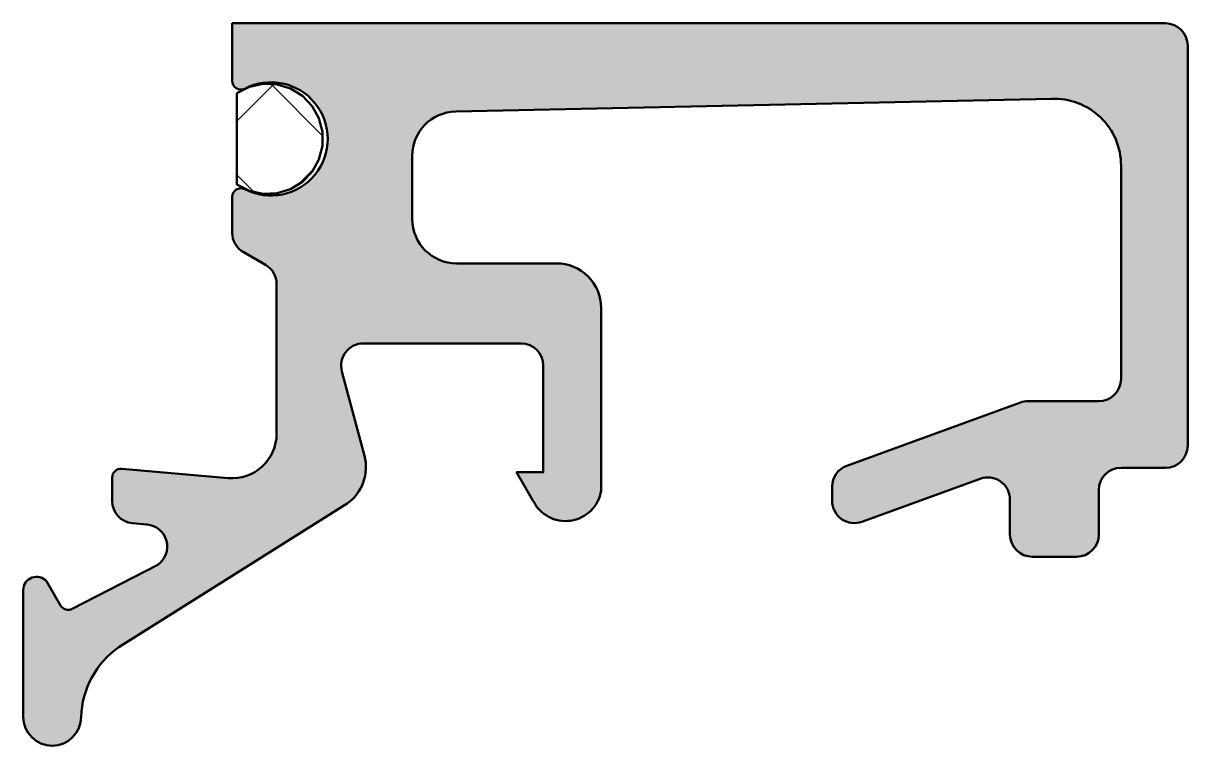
# Model space of a CAD drawing. Extents: x -4.2 to 22, y -16.3 to 0.
import ezdxf

# ---------------------------------------------------------------- set-up
doc = ezdxf.new("R2010")
doc.units = 0
for name, color, linetype, lineweight in [('0S-Alu contour', 7, 'Continuous', 50), ('0S-Alu hatch', 252, 'Continuous', 25), ('0S-EPDM contour', 22, 'Continuous', 50), ('0S-EPDM hatch', 25, 'Continuous', 25)]:
    doc.layers.add(name, color=color, linetype=linetype, lineweight=lineweight)

# ---------------------------------------------------------------- blocks, each defined once
blk = doc.blocks.new('346880__B5F10664_A734_4D5B_9C1B_0C9535CEA632_')
at = {"layer": '0S-Alu hatch'}
h = blk.add_hatch(color=256, dxfattribs=at)
edge = h.paths.add_edge_path()
edge.add_line((0.4999877929687498, 0), (0.4999877929687498, -1.290737222577457))
edge.add_arc((0.6999877929687508, -1.290737222577458), 0.2000000000000011, 180, 294.6660102741347)
edge.add_ellipse((1.375205451974824, -2.600356069073838), major_axis=(-1.273678121668832, 0), ratio=1, start_angle=62.31560148652511, end_angle=297.68439851347483, ccw=False)
edge.add_arc((0.69998779296875, -3.909974915570217), 0.2000000000000002, 65.33398972586541, 180)
edge.add_line((0.4999877929687497, -3.909974915570217), (0.4999877929687498, -4.711324952221549))
edge.add_arc((0.9999877929687507, -4.711324952221549), 0.5000000000000009, 180, 239.9999968464743)
edge.add_line((0.7499877691359889, -5.144337640353917), (1.249964928637397, -5.432999624671977))
edge.add_ellipse((0.9999649048046341, -5.866012312804347), major_axis=(-0.5000000000000027, 0), ratio=1, start_angle=179.9993507647855, end_angle=239.9999968464743, ccw=False)
edge.add_line((1.499964904772536, -5.866017978450402), (1.499926757812499, -9.232531547546387))
edge.add_ellipse((0.499924981828166, -9.232515613304592), major_axis=(-1.000001776111283, 0), ratio=1, start_angle=85.0006277419559, end_angle=179.9990870368812, ccw=False)
edge.add_line((0.4127799987792969, -10.2287130355835), (-1.982610767601611, -10.01935552942478))
edge.add_arc((-2.0000244140625, -10.21859599950286), 0.1999999999999997, 85.00503311231056, 180)
edge.add_line((-2.2000244140625, -10.21859599950286), (-2.2000244140625, -10.74800109863281))
edge.add_arc((-1.699797783857659, -10.74771973666594), 0.5002267093335248, 180.0322270957771, 264.9269454661853)
edge.add_line((-1.74403076171875, -11.24598693847656), (-1.41798095703125, -11.27378845214844))
edge.add_ellipse((-1.46303039440668, -11.77244615746848), major_axis=(-0.500688484871478, 0), ratio=1, start_angle=125.11844887916939, end_angle=264.83783217863635, ccw=False)
edge.add_line((-1.175000000000001, -12.18199157714844), (-3.096929368536486, -13.17182289773955))
edge.add_ellipse((-3.188502151874429, -12.99401843955095), major_axis=(-0.2000000000000001, 0), ratio=1, start_angle=30.020741905010027, end_angle=117.2493556186974, ccw=False)
edge.add_line((-3.361671019828897, -13.09408113575372), (-3.675457763671875, -12.55104064941406))
edge.add_arc((-3.900010767240036, -12.74999827531238), 0.3000136468805699, 41.54146690408472, 179.9988723353284)
edge.add_line((-4.200024414062499, -12.74999237060538), (-4.2000244140625, -15.59998321533203))
edge.add_arc((-3.550015258789064, -15.59998321533203), 0.6500091552734362, 180, 360)
edge.add_ellipse((-0.9014782182215983, -15.66909095802394), major_axis=(-1.999722377830931, 0), ratio=1, start_angle=304.9488587633132, end_angle=358.0195398063549, ccw=False)
edge.add_line((-2.047009277343751, -14.02999114990234), (3.0843994140625, -10.8024673461914))
edge.add_arc((2.511289498115227, -9.98378438575195), 0.9993481702945196, 304.9935158671626, 374.9333375073975)
edge.add_line((3.476885986328124, -9.72625732421875), (2.969378662109374, -7.828895568847654))
edge.add_ellipse((3.450908481587203, -7.698792195615002), major_axis=(-0.498796406134672, 0), ratio=1, start_angle=-90.12350176148487, end_angle=15.119591555911597, ccw=False)
edge.add_line((3.451983642578124, -7.199996948242187), (6.999983978271483, -7.199996948242187))
edge.add_ellipse((6.999977434710303, -7.700003491803367), major_axis=(-0.5000065436039977, 0), ratio=1, start_angle=180.0007498271605, end_angle=269.99925017293594, ccw=False)
edge.add_line((7.499983978271483, -7.699996948241347), (7.499983978271483, -10.09999084472656))
edge.add_line((7.499983978271483, -10.09999084472656), (6.899947357177733, -10.09999084472656))
edge.add_line((6.899947357177733, -10.09999084472656), (7.268599700927731, -10.73118591308594))
edge.add_arc((8.000898569347772, -10.38822061161079), 0.8086326920828804, 205.0956012350918, 351.1812278106961)
edge.add_line((8.799971771240235, -10.51219177246093), (8.799971771240234, -6.400001525878906))
edge.add_arc((7.800008744933901, -6.39996455218524), 0.9999630269898847, 359.9978814849474, 450.0021185149286)
edge.add_line((7.799971771240231, -5.400001525878908), (5.549987030029297, -5.400001525878906))
edge.add_ellipse((5.54998792858606, -4.400000627322144), major_axis=(-1.000000898557165, 0), ratio=1, start_angle=-5.148191371517896e-05, end_angle=89.99994851653611, ccw=False)
edge.add_line((4.549987030029297, -4.399999728792436), (4.549987030029296, -2.983889818191527))
edge.add_ellipse((5.549986404992985, -2.983889011253194), major_axis=(-0.9999993749640148, 0), ratio=1, start_angle=-88.7858097492304, end_angle=4.6237971901064157e-05, ccw=False)
edge.add_line((5.528796386718747, -1.984114170074462), (18.93296737670898, -1.700000762939453))
edge.add_ellipse((18.99999285699651, -3.198493731242579), major_axis=(-1.499991196994731, 0), ratio=1, start_angle=180.0182053017796, end_angle=272.56105252305514, ccw=False)
edge.add_line((20.49998397827148, -3.198017120361629), (20.49998397827148, -7.999999999999996))
edge.add_ellipse((19.99996066031387, -7.999976682042394), major_axis=(-0.5000233185013075, 0), ratio=1, start_angle=90.00267191650647, end_angle=179.9973280833525, ccw=False)
edge.add_line((19.99998397827148, -8.5), (18.40756820360208, -8.5))
edge.add_arc((18.40756820360208, -8.999999999999986), 0.4999999999999849, 90, 110.0100455417979)
edge.add_line((18.23647575745777, -8.53018367964453), (14.32889153212716, -9.95320394237386))
edge.add_arc((14.49998397827148, -10.42302026272933), 0.5000000000000016, 110.0100455417976, 180)
edge.add_line((13.99998397827148, -10.42302026272933), (13.99998397827148, -10.74199676513672))
edge.add_arc((14.50022427409235, -10.74181237700646), 0.5002403298035158, 180.021119172644, 289.9619687989032)
edge.add_line((14.67100448608398, -11.21199798583984), (17.32902450561524, -10.24413299560547))
edge.add_ellipse((17.49985728947808, -10.71417862938089), major_axis=(-0.5001267218152479, 0), ratio=1, start_angle=180.020820842644, end_angle=289.973104310026, ccw=False)
edge.add_line((17.99998397827148, -10.71399688720688), (17.99998397827148, -11.5))
edge.add_arc((18.50000729622909, -11.49997668204239), 0.5000233185013075, 180.0026719166476, 269.9973280834939)
edge.add_line((18.49998397827148, -12), (19.49998397827148, -12))
edge.add_arc((19.49996066031388, -11.4999766820424), 0.5000233185013004, 270.0026719165053, 359.9973280836252)
edge.add_line((19.99998397827148, -11.49999999999886), (19.99998397827148, -10.5))
edge.add_ellipse((20.49999802719612, -10.50001404892463), major_axis=(-0.5000140491220038, 0), ratio=1, start_angle=270.00160984294325, end_angle=359.9983901568686, ccw=False)
edge.add_line((20.49998397827148, -10), (21.49998397827149, -10))
edge.add_arc((21.49996066031388, -9.499976682042394), 0.5000233185013075, 270.0026719165061, 359.9973280836252)
edge.add_line((21.99998397827148, -9.499999999998854), (21.99998397827148, -0.5))
edge.add_arc((21.4999774347103, -0.5000065435611813), 0.5000065436039987, 0.0007498271605119, 89.9992501729354)
edge.add_line((21.49998397827149, -4e-16), (0.4999877929687493, 0))
at = {"layer": '0S-Alu contour', "color": 7}
for points in [[(0.4999877929687498, 0), (0.4999877929687498, -1.290737222577457)], [(21.49998397827149, -4e-16), (0.4999877929687498, 0)], [(21.99998397827148, -9.499999999998854), (21.99998397827148, -0.5)], [(5.528796386718747, -1.984114170074462), (18.93296737670898, -1.700000762939453)], [(4.549987030029297, -4.399999728792436), (4.549987030029296, -2.983889818191527)], [(20.49998397827148, -3.198017120361629), (20.49998397827148, -7.999999999999996)], [(0.4999877929687497, -3.909974915570217), (0.4999877929687498, -4.711324952221549)], [(0.7499877691359889, -5.144337640353917), (1.249964928637397, -5.432999624671977)], [(7.799971771240231, -5.400001525878908), (5.549987030029297, -5.400001525878906)], [(1.499964904772536, -5.866017978450402), (1.499926757812499, -9.232531547546387)], [(8.799971771240235, -10.51219177246093), (8.799971771240234, -6.400001525878906)], [(3.451983642578124, -7.199996948242187), (6.999983978271483, -7.199996948242187)], [(3.476885986328124, -9.72625732421875), (2.969378662109374, -7.828895568847654)], [(7.499983978271483, -7.699996948241347), (7.499983978271483, -10.09999084472656), (6.899947357177733, -10.09999084472656), (7.268599700927731, -10.73118591308594)], [(18.23647575745777, -8.53018367964453), (14.32889153212716, -9.95320394237386)], [(19.99998397827148, -8.5), (18.40756820360208, -8.5)], [(0.4127799987792969, -10.2287130355835), (-1.982610767601611, -10.01935552942478)], [(20.49998397827148, -10), (21.49998397827149, -10)], [(-2.2000244140625, -10.21859599950286), (-2.2000244140625, -10.74800109863281)], [(13.99998397827148, -10.42302026272933), (13.99998397827148, -10.74199676513672)], [(14.67100448608398, -11.21199798583984), (17.32902450561524, -10.24413299560547)], [(17.99998397827148, -10.71399688720688), (17.99998397827148, -11.5)], [(19.99998397827148, -11.49999999999886), (19.99998397827148, -10.5)], [(-2.047009277343751, -14.02999114990234), (3.0843994140625, -10.8024673461914)], [(-1.74403076171875, -11.24598693847656), (-1.41798095703125, -11.27378845214844)], [(18.49998397827148, -12), (19.49998397827148, -12)], [(-1.175000000000001, -12.18199157714844), (-3.096929368536486, -13.17182289773955)], [(-3.361671019828897, -13.09408113575372), (-3.675457763671875, -12.55104064941406)], [(-4.200024414062499, -12.74999237060538), (-4.2000244140625, -15.59998321533203)]]:
    blk.add_lwpolyline(points, dxfattribs=at)
for centre, radius, start, end in [((21.4999774347103, -0.5000065435611813), 0.5000065436039987, 0.0007498271605119, 89.9992501729354), ((0.6999877929687508, -1.290737222577458), 0.2000000000000011, 180, 294.6660102741347), ((0.69998779296875, -3.909974915570217), 0.2000000000000002, 65.33398972586541, 180), ((0.9999877929687507, -4.711324952221549), 0.5000000000000009, 180, 239.9999968464743), ((7.800008744933901, -6.39996455218524), 0.9999630269898847, 359.9978814849474, 90.00211851492863), ((18.40756820360208, -8.999999999999986), 0.4999999999999849, 90, 110.0100455417979), ((21.49996066031388, -9.499976682042394), 0.5000233185013075, 270.0026719165061, 359.9973280836252), ((2.511289498115227, -9.98378438575195), 0.9993481702945196, 304.9935158671626, 14.93333750739752), ((14.49998397827148, -10.42302026272933), 0.5000000000000016, 110.0100455417976, 180), ((-2.0000244140625, -10.21859599950286), 0.1999999999999997, 85.00503311231056, 180), ((8.000898569347772, -10.38822061161079), 0.8086326920828804, 205.0956012350918, 351.1812278106961), ((14.50022427409235, -10.74181237700646), 0.5002403298035158, 180.021119172644, 289.9619687989032), ((-1.699797783857659, -10.74771973666594), 0.5002267093335248, 180.0322270957771, 264.9269454661853), ((18.50000729622909, -11.49997668204239), 0.5000233185013075, 180.0026719166476, 269.9973280834939), ((19.49996066031388, -11.4999766820424), 0.5000233185013004, 270.0026719165053, 359.9973280836252), ((-3.900010767240036, -12.74999827531238), 0.3000136468805699, 41.54146690408472, 179.9988723353284), ((-3.550015258789064, -15.59998321533203), 0.6500091552734362, 180, 0)]:
    blk.add_arc(centre, radius, start, end, dxfattribs=at)
at = {"layer": '0S-Alu contour', "color": 7, "extrusion": (0, 0, -1)}
for centre, radius, start, end in [((-1.375205451974824, -2.600356069073838), 1.273678121668832, 62.31560148652516, 297.6843985134749), ((-18.99999285699651, -3.198493731242579), 1.499991196994731, 87.43894747694488, 179.9817946982204), ((-5.549986404992985, -2.983889011253194), 0.9999993749640148, 359.9999537620281, 88.78580974923041), ((-5.54998792858606, -4.400000627322144), 1.000000898557165, 270.0000514834639, 5.14819137205e-05), ((-0.9999649048046341, -5.866012312804347), 0.5000000000000027, 120.0000031535257, 180.0006492352145), ((-3.450908481587203, -7.698792195615002), 0.4987964061346721, 344.8804084440884, 90.12350176148489), ((-6.999977434710303, -7.700003491803367), 0.5000065436039977, 90.00074982706408, 179.9992501728395), ((-19.99996066031387, -7.999976682042394), 0.5000233185013075, 180.0026719166476, 269.9973280834935), ((-0.499924981828166, -9.232515613304592), 1.000001776111283, 180.0009129631188, 274.9993722580441), ((-17.49985728947808, -10.71417862938089), 0.5001267218152479, 70.02689568997404, 179.979179157356), ((-20.49999802719612, -10.50001404892463), 0.5000140491220038, 0.0016098431313835, 89.99839015705676), ((1.46303039440668, -11.77244615746848), 0.500688484871478, 95.16216782136367, 234.8815511208306), ((3.188502151874429, -12.99401843955095), 0.2000000000000001, 242.7506443813026, 329.97925809499), ((0.9014782182215983, -15.66909095802394), 1.999722377830931, 1.980460193645117, 55.05114123668683)]:
    blk.add_arc(centre, radius, start, end, dxfattribs=at)
blk = doc.blocks.new('346880__0CF03858_559A_47A9_A35E_F8C6E21AEBD4_')
at = {"layer": '0S-EPDM hatch'}
h = blk.add_hatch(dxfattribs=at)
h.set_pattern_fill('ANSI37', color=256, scale=0.625, angle=90, style=0)
h.set_pattern_definition([(135, (0, 0), (-1.403165018917055, -1.403165018917055), []), (225, (0, 0), (1.403165018917055, -1.403165018917055), [])])
h.paths.add_polyline_path([(0.6063177898401513, -1.572081692455937), (0.60631778984015, -3.628630445691738), (0.8878574182981765, -3.770600634870536), (1.196086457150269, -3.837045774768515), (1.5111124719178, -3.823677639990799), (1.812604366020233, -3.731358980997751), (2.08110450570701, -3.566047844059163), (2.299284473590485, -3.338413051854382), (2.453063407167126, -3.0631456607675), (2.532516747181391, -2.758010831932237), (2.532516747181392, -2.442701306215446), (2.453063407167129, -2.137566477380182), (2.299284473590489, -1.862299086293299), (2.081104505707016, -1.634664294088517), (1.812604366020239, -1.469353157149928), (1.511112471917806, -1.377034498156878), (1.196086457150276, -1.363666363379159), (0.8878574182981822, -1.430111503277137)])
at = {"layer": '0S-EPDM contour', "color": 7}
blk.add_lwpolyline([(0.6063177898401513, -1.572081692455937), (0.60631778984015, -3.628630445691738), (0.8878574182981765, -3.770600634870536), (1.196086457150269, -3.837045774768515), (1.5111124719178, -3.823677639990799), (1.812604366020233, -3.731358980997751), (2.08110450570701, -3.566047844059163), (2.299284473590485, -3.338413051854382), (2.453063407167126, -3.0631456607675), (2.532516747181391, -2.758010831932237), (2.532516747181392, -2.442701306215446), (2.453063407167129, -2.137566477380182), (2.299284473590489, -1.862299086293299), (2.081104505707016, -1.634664294088517), (1.812604366020239, -1.469353157149928), (1.511112471917806, -1.377034498156878), (1.196086457150276, -1.363666363379159), (0.8878574182981822, -1.430111503277137), (0.6063177898401513, -1.572081692455937)], close=True, dxfattribs=at)
blk = doc.blocks.new('346880__6F9EA63E_EFA8_4222_9886_1FF9D7C5AC61_')
at = {"layer": '0S-Alu contour', "color": 7}
blk.add_blockref('346880__B5F10664_A734_4D5B_9C1B_0C9535CEA632_', (0, 0), dxfattribs=at)
at = {"layer": '0S-EPDM contour', "color": 7}
blk.add_blockref('346880__0CF03858_559A_47A9_A35E_F8C6E21AEBD4_', (0, 0), dxfattribs=at)

msp = doc.modelspace()

# ---------------------------------------------------------------- block references
at = {"layer": '0S-Alu contour', "color": 7}
msp.add_blockref('346880__6F9EA63E_EFA8_4222_9886_1FF9D7C5AC61_', (0, 0), dxfattribs=at)

doc.saveas('drawing.dxf')
